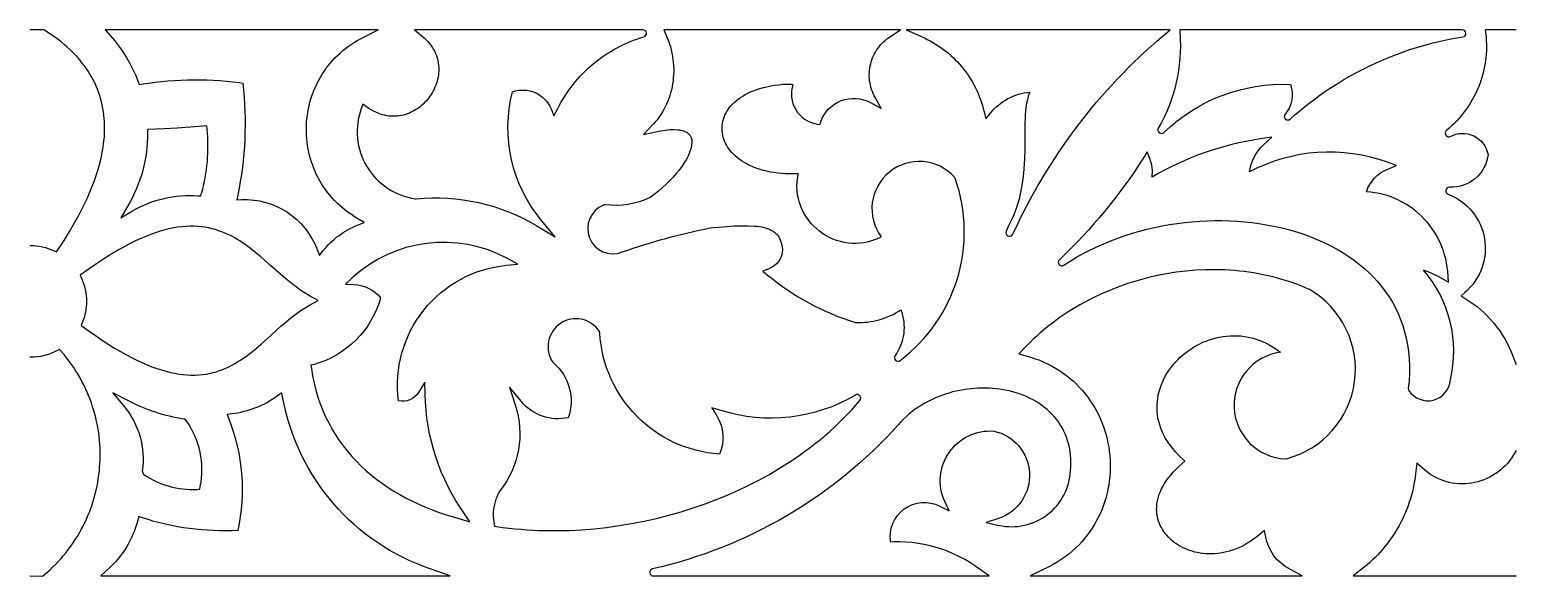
# Model space of a CAD drawing. Extents: x -514 to 479, y 519 to 610.
# Drawn here: x -513.7 to -265.5, y 518.5 to 609.7 of the extents above; entities that cross this region are included whole.
import ezdxf

# ---------------------------------------------------------------- set-up
doc = ezdxf.new("R2010")
doc.units = 0
doc.layers.add('LAYER_1', color=18, linetype='CONTINUOUS')

msp = doc.modelspace()

# ---------------------------------------------------------------- linework, layer by layer
at = {"layer": 'LAYER_1'}
for points in [[(-513.7, 573.69), (-513.56, 573.69), (-513.05, 573.68), (-512.55, 573.64), (-512.06, 573.57), (-511.57, 573.48), (-511.09, 573.36), (-510.63, 573.21), (-510.17, 573.04), (-509.24, 572.64), (-507.98, 574.55), (-507.07, 576.02), (-506.22, 577.47), (-505.43, 578.89), (-504.72, 580.3), (-504.06, 581.68), (-503.48, 583.04), (-502.95, 584.38), (-502.5, 585.7), (-502.11, 587), (-501.79, 588.27), (-501.66, 588.9), (-501.54, 589.53), (-501.44, 590.14), (-501.36, 590.76), (-501.29, 591.37), (-501.24, 591.97), (-501.21, 592.57), (-501.2, 593.16), (-501.2, 593.74), (-501.22, 594.32), (-501.26, 594.9), (-501.31, 595.47), (-501.39, 596.03), (-501.48, 596.59), (-501.59, 597.14), (-501.71, 597.69), (-501.86, 598.23), (-502.02, 598.76), (-502.2, 599.29), (-502.4, 599.81), (-502.61, 600.32), (-502.85, 600.83), (-503.1, 601.33), (-503.37, 601.83), (-503.65, 602.32), (-503.96, 602.8), (-504.28, 603.28), (-504.62, 603.75), (-504.98, 604.21), (-505.35, 604.67), (-505.75, 605.12), (-506.16, 605.56), (-506.58, 606), (-507.03, 606.43), (-507.49, 606.85), (-507.97, 607.26), (-508.47, 607.67), (-508.98, 608.08), (-509.52, 608.47), (-510.07, 608.86), (-511.36, 609.71), (-513.7, 609.71)], [(-513.7, 518.56), (-511.57, 518.51), (-510.88, 519.1), (-510.37, 519.55), (-509.88, 520.01), (-509.4, 520.49), (-508.93, 520.97), (-508.48, 521.47), (-508.05, 521.97), (-507.63, 522.48), (-507.22, 523.01), (-506.83, 523.54), (-506.45, 524.07), (-506.09, 524.62), (-505.74, 525.17), (-505.41, 525.73), (-505.1, 526.3), (-504.79, 526.87), (-504.51, 527.45), (-504.24, 528.04), (-503.98, 528.63), (-503.74, 529.22), (-503.51, 529.83), (-503.3, 530.43), (-503.1, 531.04), (-502.92, 531.66), (-502.76, 532.27), (-502.61, 532.9), (-502.47, 533.52), (-502.35, 534.15), (-502.25, 534.78), (-502.16, 535.41), (-502.08, 536.04), (-502.03, 536.68), (-501.98, 537.32), (-501.95, 537.95), (-501.94, 538.59), (-501.95, 539.23), (-501.96, 539.87), (-502, 540.51), (-502.05, 541.15), (-502.11, 541.78), (-502.19, 542.42), (-502.29, 543.05), (-502.4, 543.69), (-502.53, 544.32), (-502.67, 544.94), (-502.83, 545.57), (-503.01, 546.19), (-503.2, 546.81), (-503.41, 547.43), (-503.63, 548.04), (-503.87, 548.65), (-504.12, 549.25), (-504.39, 549.85), (-504.68, 550.44), (-504.98, 551.03), (-505.3, 551.61), (-505.63, 552.18), (-505.98, 552.75), (-506.35, 553.32), (-506.73, 553.87), (-507.13, 554.42), (-507.54, 554.96), (-507.97, 555.49), (-508.72, 556.37), (-509.66, 555.9), (-510.19, 555.67), (-510.72, 555.48), (-511.27, 555.33), (-511.83, 555.21), (-512.4, 555.12), (-512.97, 555.06), (-513.56, 555.05), (-513.7, 555.05)], [(-265.51, 539.48), (-266.33, 538.21), (-266.65, 537.77), (-266.99, 537.35), (-267.36, 536.95), (-267.75, 536.58), (-268.15, 536.22), (-268.58, 535.89), (-269.02, 535.59), (-269.47, 535.3), (-269.94, 535.05), (-270.42, 534.82), (-270.92, 534.61), (-271.42, 534.43), (-271.93, 534.28), (-272.45, 534.15), (-272.98, 534.05), (-273.51, 533.98), (-274.04, 533.94), (-274.58, 533.93), (-275.12, 533.95), (-275.66, 533.99), (-276.19, 534.07), (-276.73, 534.18), (-277.26, 534.32), (-277.79, 534.49), (-278.31, 534.69), (-278.82, 534.93), (-279.32, 535.2), (-279.82, 535.5), (-280.3, 535.84), (-280.77, 536.21), (-282.12, 537.4), (-282.31, 535.62), (-282.39, 535.01), (-282.48, 534.4), (-282.6, 533.8), (-282.72, 533.2), (-282.86, 532.61), (-283.02, 532.02), (-283.19, 531.43), (-283.38, 530.85), (-283.58, 530.28), (-283.8, 529.71), (-284.03, 529.15), (-284.27, 528.6), (-284.53, 528.05), (-284.8, 527.51), (-285.08, 526.98), (-285.38, 526.45), (-285.69, 525.93), (-286.02, 525.42), (-286.36, 524.92), (-286.71, 524.43), (-287.07, 523.94), (-287.45, 523.47), (-287.83, 523), (-288.24, 522.55), (-288.65, 522.1), (-289.07, 521.66), (-289.51, 521.24), (-289.96, 520.82), (-290.42, 520.42), (-290.89, 520.02), (-292.73, 518.56), (-265.51, 518.57)]]:
    msp.add_lwpolyline(points, dxfattribs=at)
for points in [[(-455.53, 609.71), (-501.08, 609.71), (-499.5, 607.85), (-498.8, 606.95), (-498.16, 606.02), (-497.55, 605.07), (-496.99, 604.09), (-496.48, 603.09), (-496.01, 602.07), (-495.41, 600.57), (-493.86, 600.81), (-492.78, 600.95), (-491.71, 601.07), (-490.63, 601.17), (-489.55, 601.25), (-488.47, 601.31), (-487.38, 601.35), (-486.3, 601.36), (-485.22, 601.36), (-484.14, 601.33), (-483.05, 601.28), (-481.97, 601.22), (-480.89, 601.13), (-479.81, 601.02), (-478.74, 600.89), (-478.11, 600.8, -0.078482), (-478.97, 582.1), (-479.12, 581.35), (-478.36, 581.38, -0.322651), (-465.71, 573.03), (-465.34, 572.06), (-464.69, 572.87, -0.126683), (-458.99, 577.1), (-457.88, 577.55), (-458.9, 578.17), (-459.47, 578.51), (-460, 578.86), (-460.52, 579.22), (-461.01, 579.6), (-461.49, 579.99), (-461.95, 580.39), (-462.39, 580.8), (-462.82, 581.23), (-463.22, 581.67), (-463.61, 582.12), (-463.98, 582.57), (-464.33, 583.04), (-464.66, 583.52), (-464.97, 584.01), (-465.26, 584.5), (-465.54, 585.01), (-465.8, 585.52), (-466.04, 586.04), (-466.26, 586.56), (-466.46, 587.09), (-466.65, 587.63), (-466.82, 588.17), (-466.97, 588.71), (-467.1, 589.26), (-467.21, 589.81), (-467.31, 590.37), (-467.38, 590.93), (-467.44, 591.49), (-467.48, 592.05), (-467.51, 592.61), (-467.51, 593.17), (-467.5, 593.73), (-467.47, 594.29), (-467.42, 594.85), (-467.35, 595.41), (-467.27, 595.97), (-467.17, 596.52), (-467.05, 597.07), (-466.91, 597.62), (-466.76, 598.16), (-466.58, 598.7), (-466.39, 599.23), (-466.19, 599.75), (-465.96, 600.27), (-465.72, 600.79), (-465.46, 601.29), (-465.18, 601.79), (-464.89, 602.28), (-464.57, 602.76), (-464.24, 603.23), (-463.89, 603.69), (-463.53, 604.14), (-463.15, 604.58), (-462.75, 605.01), (-462.33, 605.43), (-461.89, 605.83), (-461.44, 606.23), (-460.97, 606.6), (-460.49, 606.97), (-459.98, 607.32), (-459.46, 607.66), (-458.92, 607.98), (-458.37, 608.28)], [(-411.16, 608.54, 0.860277), (-411.33, 609.71), (-449.46, 609.71), (-447.87, 608.36), (-447.55, 608.06), (-447.26, 607.76), (-447, 607.46), (-446.75, 607.14), (-446.53, 606.83), (-446.33, 606.5), (-446.15, 606.18), (-445.99, 605.85), (-445.85, 605.52), (-445.74, 605.18), (-445.64, 604.85), (-445.55, 604.51), (-445.49, 604.17), (-445.45, 603.83), (-445.42, 603.48), (-445.41, 603.14), (-445.42, 602.8), (-445.44, 602.46), (-445.48, 602.12), (-445.53, 601.78), (-445.6, 601.44), (-445.69, 601.11), (-445.79, 600.78), (-445.91, 600.45), (-446.04, 600.13), (-446.18, 599.82), (-446.33, 599.51), (-446.5, 599.2), (-446.69, 598.91), (-446.88, 598.62), (-447.09, 598.34), (-447.3, 598.07), (-447.53, 597.8), (-447.77, 597.55), (-448.02, 597.31), (-448.28, 597.07), (-448.54, 596.85), (-448.82, 596.65), (-449.1, 596.45), (-449.39, 596.27), (-449.69, 596.1), (-450, 595.95), (-450.31, 595.81), (-450.63, 595.68), (-450.95, 595.57), (-451.28, 595.48), (-451.62, 595.4), (-451.96, 595.34), (-452.3, 595.3), (-452.65, 595.27), (-453, 595.27), (-453.36, 595.28), (-453.72, 595.31), (-454.08, 595.37), (-454.44, 595.44), (-454.81, 595.53), (-455.18, 595.65), (-455.55, 595.79), (-455.93, 595.95), (-456.3, 596.14), (-456.68, 596.35), (-457.06, 596.59), (-457.45, 596.86), (-458.09, 597.3), (-458.36, 596.57, 0.473299), (-449.34, 581.5), (-449.3, 581.49), (-449.23, 581.49), (-449.19, 581.49, -0.162002), (-429.04, 576.99), (-426, 575.16), (-428.27, 577.88, -0.241461), (-433.09, 599.37, -0.395678), (-426.67, 596.53), (-426.18, 595.35), (-425.59, 596.48), (-425.3, 597.03), (-425.01, 597.57), (-424.7, 598.09), (-424.38, 598.61), (-424.04, 599.12), (-423.7, 599.62), (-423.34, 600.1), (-422.97, 600.58), (-422.59, 601.05), (-422.19, 601.51), (-421.79, 601.95), (-421.38, 602.39), (-420.95, 602.81), (-420.52, 603.22), (-420.07, 603.63), (-419.61, 604.02), (-419.15, 604.4), (-418.67, 604.76), (-418.19, 605.12), (-417.7, 605.46), (-417.2, 605.79), (-416.69, 606.11), (-416.17, 606.41), (-415.64, 606.7), (-415.11, 606.98), (-414.56, 607.24), (-414.01, 607.49), (-413.46, 607.73), (-412.89, 607.95), (-412.32, 608.16), (-411.75, 608.36)], [(-368.31, 609.71), (-407.82, 609.71), (-407.25, 608.37), (-407.05, 607.87), (-406.88, 607.36), (-406.73, 606.85), (-406.59, 606.34), (-406.48, 605.82), (-406.38, 605.31), (-406.31, 604.79), (-406.25, 604.27), (-406.21, 603.75), (-406.19, 603.24), (-406.19, 602.72), (-406.21, 602.2), (-406.25, 601.69), (-406.3, 601.18), (-406.37, 600.68), (-406.46, 600.18), (-406.57, 599.68), (-406.7, 599.2), (-406.84, 598.71), (-407.01, 598.24), (-407.18, 597.77), (-407.38, 597.31), (-407.59, 596.86), (-407.82, 596.42), (-408.07, 595.99), (-408.33, 595.57), (-408.61, 595.16), (-408.91, 594.76), (-409.22, 594.38), (-409.55, 594), (-411.25, 592.23), (-408.41, 592.83), (-407.57, 592.96), (-406.8, 593.04), (-406.12, 593.06), (-405.51, 593.03), (-405.24, 593), (-404.99, 592.95), (-404.76, 592.9), (-404.54, 592.83), (-404.35, 592.76), (-404.17, 592.68), (-404.02, 592.6), (-403.87, 592.51), (-403.75, 592.41), (-403.64, 592.31), (-403.54, 592.2), (-403.45, 592.08), (-403.38, 591.96), (-403.31, 591.83), (-403.26, 591.69), (-403.22, 591.54), (-403.18, 591.39), (-403.16, 591.23), (-403.15, 590.85), (-403.19, 590.45), (-403.28, 590.02), (-403.41, 589.55), (-403.6, 589.05), (-403.84, 588.53), (-404.13, 587.99), (-404.47, 587.44), (-404.85, 586.87), (-405.28, 586.3), (-405.75, 585.71), (-406.27, 585.12), (-406.82, 584.54), (-407.42, 583.95), (-408.05, 583.37), (-408.72, 582.79), (-409.42, 582.22), (-410.12, 581.7, -0.138516), (-417.61, 580.49), (-417.69, 580.49), (-417.84, 580.47), (-417.91, 580.45, 0.998226), (-414.77, 572.63, -0.033556), (-400.1, 576.65), (-398.67, 576.78), (-397.3, 576.89), (-396.03, 576.97), (-394.85, 577.01), (-393.76, 577.01), (-392.77, 576.96), (-392.32, 576.92), (-391.89, 576.87), (-391.48, 576.8), (-391.1, 576.71), (-390.75, 576.61), (-390.42, 576.5), (-390.11, 576.38), (-389.83, 576.23), (-389.57, 576.08), (-389.34, 575.91), (-389.13, 575.72), (-388.93, 575.52), (-388.76, 575.3), (-388.6, 575.05), (-388.46, 574.78), (-388.33, 574.49), (-388.23, 574.17), (-388.14, 573.82), (-388.07, 573.44), (-388.02, 573.05, -0.315955), (-390.33, 569.8), (-391.33, 569.44), (-390.51, 568.77, 0.096634), (-375.99, 560.9), (-375.95, 560.89), (-375.88, 560.88), (-375.84, 560.88, 0.162801), (-368.27, 562.98, -0.251789), (-369.23, 555.34, 0.857211), (-368.38, 554.52, 0.326267), (-359.18, 584.89), (-359.2, 584.95), (-359.26, 585.05), (-359.3, 585.09, 0.954317), (-371.55, 575.15), (-371.62, 575.11), (-372.31, 574.79), (-372.99, 574.53), (-373.68, 574.33), (-374.36, 574.18), (-375.04, 574.08), (-375.72, 574.04), (-376.39, 574.05), (-377.06, 574.1), (-377.71, 574.21), (-378.36, 574.36), (-378.99, 574.55), (-379.6, 574.78), (-380.2, 575.06), (-380.77, 575.37), (-381.33, 575.72), (-381.86, 576.1), (-382.36, 576.52), (-382.84, 576.97), (-383.28, 577.46), (-383.69, 577.97), (-384.07, 578.5), (-384.41, 579.06), (-384.71, 579.65), (-384.97, 580.26), (-385.19, 580.88), (-385.37, 581.53), (-385.5, 582.19), (-385.58, 582.86), (-385.61, 583.56), (-385.58, 584.26), (-385.43, 585.66), (-386.82, 585.66), (-387.51, 585.68), (-388.18, 585.72), (-388.82, 585.78), (-389.45, 585.87), (-390.05, 585.97), (-390.63, 586.09), (-391.19, 586.22), (-391.73, 586.38), (-392.25, 586.55), (-392.74, 586.73), (-393.21, 586.93), (-393.66, 587.14), (-394.09, 587.37), (-394.5, 587.6), (-394.88, 587.85), (-395.25, 588.11), (-395.59, 588.38), (-395.91, 588.66), (-396.21, 588.94), (-396.48, 589.24), (-396.74, 589.54), (-396.97, 589.85), (-397.18, 590.16), (-397.37, 590.48), (-397.54, 590.8), (-397.68, 591.12), (-397.81, 591.45), (-397.91, 591.78), (-397.99, 592.12), (-398.06, 592.45), (-398.1, 592.79), (-398.11, 593.12), (-398.11, 593.46), (-398.09, 593.79), (-398.04, 594.12), (-397.98, 594.46), (-397.89, 594.79), (-397.78, 595.11), (-397.65, 595.44), (-397.5, 595.76), (-397.32, 596.08), (-397.12, 596.39), (-396.9, 596.7), (-396.65, 597), (-396.38, 597.29), (-396.09, 597.58), (-395.77, 597.86), (-395.43, 598.13), (-395.06, 598.4), (-394.67, 598.65), (-394.25, 598.89), (-393.81, 599.12), (-393.34, 599.34), (-392.84, 599.54), (-392.32, 599.73), (-391.78, 599.91), (-391.2, 600.07), (-390.61, 600.21), (-389.98, 600.34), (-389.33, 600.45), (-388.65, 600.54), (-387.94, 600.61), (-387.22, 600.65), (-386.74, 600.65), (-386.5, 600.63), (-386.29, 600.6, 0.456133), (-382.31, 593.98), (-381.81, 593.89), (-381.64, 594.37, -0.461862), (-373.33, 597.55), (-371.56, 596.58), (-372.52, 598.36), (-372.71, 598.71), (-372.87, 599.06), (-373.02, 599.4), (-373.14, 599.75), (-373.25, 600.11), (-373.34, 600.46), (-373.41, 600.82), (-373.47, 601.18), (-373.51, 601.54), (-373.53, 601.9), (-373.53, 602.25), (-373.52, 602.61), (-373.49, 602.97), (-373.44, 603.32), (-373.38, 603.67), (-373.3, 604.02), (-373.2, 604.36), (-373.09, 604.7), (-372.97, 605.04), (-372.82, 605.36), (-372.67, 605.68), (-372.49, 606), (-372.31, 606.3), (-372.11, 606.6), (-371.89, 606.89), (-371.66, 607.17), (-371.41, 607.44), (-371.15, 607.69), (-370.88, 607.94), (-370.59, 608.17), (-370.29, 608.4)], [(-323.32, 609.71), (-367.39, 609.71), (-364.33, 608.34), (-363.85, 608.11), (-363.38, 607.86), (-362.92, 607.61), (-362.46, 607.33), (-362.02, 607.05), (-361.58, 606.75), (-361.16, 606.44), (-360.74, 606.12), (-360.33, 605.79), (-359.93, 605.44), (-359.55, 605.09), (-359.17, 604.72), (-358.81, 604.34), (-358.45, 603.96), (-358.11, 603.56), (-357.78, 603.15), (-357.46, 602.73), (-357.16, 602.31), (-356.86, 601.87), (-356.58, 601.43), (-356.31, 600.97), (-356.06, 600.51), (-355.81, 600.04), (-355.58, 599.57), (-355.37, 599.08), (-355.17, 598.59), (-354.98, 598.09), (-354.8, 597.58), (-354.65, 597.07), (-354.5, 596.55), (-354.37, 596.02), (-354.08, 594.84), (-353.32, 595.78, -0.203042), (-346.74, 599.32), (-346.8, 599.19), (-346.99, 598.62), (-347.14, 598.04), (-347.27, 597.43), (-347.37, 596.81), (-347.44, 596.18), (-347.5, 595.52), (-347.53, 594.85), (-347.56, 594.16), (-347.58, 592.75), (-347.58, 591.27), (-347.58, 589.74), (-347.62, 588.16), (-347.71, 586.53), (-347.79, 585.71), (-347.88, 584.87), (-348, 584.03), (-348.15, 583.18), (-348.32, 582.32), (-348.53, 581.45), (-348.78, 580.58), (-349.07, 579.7), (-349.39, 578.81), (-349.54, 578.45), (-350.11, 577.3), (-350.68, 576.1, 0.979177), (-349.6, 575.56), (-349.11, 576.49), (-348.67, 577.44), (-348.45, 577.96), (-348.44, 577.97), (-347.85, 579.15), (-347.24, 580.31), (-346.62, 581.47), (-345.98, 582.62), (-345.33, 583.76), (-344.66, 584.89), (-343.98, 586.01), (-343.29, 587.12), (-342.58, 588.22), (-341.86, 589.31), (-341.12, 590.38), (-340.37, 591.45), (-339.61, 592.51), (-338.83, 593.55), (-338.04, 594.58), (-337.23, 595.61), (-336.41, 596.62), (-335.58, 597.62), (-334.73, 598.61), (-333.87, 599.58), (-333, 600.54), (-332.11, 601.5), (-331.21, 602.44), (-330.3, 603.36), (-329.37, 604.28), (-328.44, 605.18), (-327.48, 606.07), (-326.52, 606.94), (-325.54, 607.81)], [(-274.43, 608.52, 0.920988), (-274.53, 609.71), (-321.71, 609.71), (-321.62, 608.04), (-321.6, 607.01), (-321.62, 605.98), (-321.67, 604.96), (-321.77, 603.94), (-321.9, 602.93), (-322.07, 601.92), (-322.28, 600.92), (-322.53, 599.93), (-322.81, 598.95), (-323.13, 597.97), (-323.49, 597.02), (-323.88, 596.07), (-324.31, 595.13), (-324.77, 594.22), (-325.28, 593.3, 0.86162), (-324.33, 592.58, -0.205868), (-303.22, 600.59, -0.271213), (-304.11, 595.65, 0.932748), (-303.26, 594.81), (-302.49, 595.49), (-301.72, 596.15), (-300.93, 596.79), (-300.14, 597.42), (-299.33, 598.04), (-298.51, 598.64), (-297.69, 599.22), (-296.85, 599.79), (-296, 600.34), (-295.15, 600.88), (-294.28, 601.4), (-293.41, 601.9), (-292.53, 602.39), (-291.64, 602.87), (-290.74, 603.32), (-289.84, 603.77), (-288.92, 604.19), (-288, 604.6), (-287.07, 604.99), (-286.14, 605.36), (-285.19, 605.72), (-284.24, 606.06), (-283.29, 606.39), (-282.33, 606.69), (-281.36, 606.98), (-280.39, 607.26), (-279.41, 607.51), (-278.42, 607.75), (-277.43, 607.97), (-276.44, 608.17), (-275.44, 608.35)], [(-485.13, 581.97), (-485, 582.45, 0.092358), (-484.08, 593.11), (-484.14, 593.7), (-484.74, 593.64), (-486.91, 593.44), (-489.08, 593.29), (-491.26, 593.17), (-494.02, 593.09), (-494.04, 591.71), (-494.07, 590.92), (-494.13, 590.13), (-494.22, 589.35), (-494.33, 588.56), (-494.47, 587.78), (-494.64, 587.01), (-494.83, 586.24), (-495.05, 585.47), (-495.3, 584.72), (-495.57, 583.96), (-495.87, 583.22), (-496.2, 582.48), (-496.55, 581.74), (-496.94, 581.02), (-497.35, 580.3), (-498.47, 578.35), (-496.53, 579.48, -0.151036), (-485.62, 582.01)], [(-283.43, 549.48, 0.714041), (-276.51, 551.29, 0.241454), (-280.98, 569.59), (-280.94, 569.58), (-280.29, 569.35), (-279.65, 569.1), (-279.03, 568.81), (-278.41, 568.49), (-276.84, 567.58), (-276.95, 569.4), (-277.03, 570.11), (-277.14, 570.81), (-277.29, 571.5), (-277.47, 572.17), (-277.68, 572.83), (-277.92, 573.48), (-278.18, 574.11), (-278.48, 574.73), (-278.8, 575.33), (-279.15, 575.92), (-279.53, 576.48), (-279.93, 577.03), (-280.36, 577.55), (-280.81, 578.06), (-281.28, 578.54), (-281.78, 579.01), (-282.29, 579.45), (-282.83, 579.86), (-283.38, 580.25), (-283.96, 580.62), (-284.55, 580.96), (-285.16, 581.27), (-285.78, 581.55), (-286.42, 581.81), (-287.07, 582.03), (-287.74, 582.23), (-288.42, 582.39), (-289.12, 582.52), (-289.82, 582.62), (-290.51, 582.68, -0.225547), (-286.98, 586.46), (-285.51, 587.05), (-286.99, 587.59, 0.211762), (-310.04, 585.99, -0.17939), (-307.76, 590.45), (-306.32, 591.77), (-308.26, 591.49, 0.097264), (-326.33, 585.1, 0.133109), (-326.69, 588.24), (-327.13, 589.32), (-327.75, 588.33, -0.061624), (-341.79, 571.34, 0.912287), (-341.05, 570.4), (-339.99, 571.09), (-338.91, 571.74), (-337.81, 572.35), (-336.69, 572.94), (-335.55, 573.49), (-334.39, 574.01), (-333.22, 574.49), (-332.03, 574.95), (-330.83, 575.37), (-329.61, 575.75), (-328.39, 576.11), (-327.15, 576.43), (-325.91, 576.72), (-324.66, 576.98), (-323.41, 577.2), (-322.15, 577.39), (-320.89, 577.55), (-319.63, 577.68), (-318.37, 577.77), (-317.11, 577.84), (-315.85, 577.87), (-314.6, 577.86), (-313.35, 577.83), (-312.11, 577.76), (-310.88, 577.67), (-309.66, 577.54), (-308.45, 577.37), (-307.25, 577.18), (-306.06, 576.96), (-304.89, 576.7), (-303.74, 576.41), (-302.6, 576.09), (-301.49, 575.74), (-300.39, 575.36), (-299.32, 574.95), (-298.27, 574.51), (-297.24, 574.03), (-296.24, 573.53), (-295.27, 572.99), (-294.33, 572.43), (-293.41, 571.83), (-292.53, 571.2), (-291.68, 570.55), (-290.87, 569.86), (-290.08, 569.15), (-289.34, 568.4), (-288.63, 567.63), (-287.96, 566.82), (-287.33, 565.99), (-286.75, 565.12), (-286.2, 564.23), (-285.7, 563.31), (-285.24, 562.35), (-284.83, 561.37), (-284.46, 560.36), (-284.15, 559.31), (-283.88, 558.24), (-283.67, 557.14), (-283.51, 556), (-283.4, 554.84), (-283.34, 553.65), (-283.35, 552.42), (-283.41, 551.16), (-283.54, 549.81), (-283.47, 549.57)], [(-440.21, 527.61), (-441.9, 530.09), (-442.61, 531.22), (-443.27, 532.37), (-443.89, 533.54), (-444.46, 534.74), (-444.99, 535.95), (-445.48, 537.18), (-445.91, 538.43), (-446.3, 539.7), (-446.65, 540.98), (-446.94, 542.27), (-447.19, 543.58), (-447.39, 544.89), (-447.54, 546.22), (-447.63, 547.55), (-447.68, 548.9), (-447.76, 550.89), (-448.8, 549.19, -0.324715), (-452.14, 547.81, -0.422773), (-434.14, 570.41), (-432.19, 570.6), (-433.92, 571.54, 0.321175), (-459.92, 568.23), (-460.97, 567.26), (-459.54, 567.19, -0.216212), (-455.12, 564.97, -0.262674), (-466.24, 553.85), (-466.76, 553.71), (-466.67, 553.18), (-466.47, 551.95), (-466.22, 550.74), (-465.92, 549.56), (-465.58, 548.41), (-465.2, 547.29), (-464.77, 546.19), (-464.3, 545.13), (-463.79, 544.1), (-463.24, 543.09), (-462.65, 542.12), (-462.02, 541.17), (-461.36, 540.26), (-460.66, 539.37), (-459.92, 538.51), (-459.15, 537.69), (-458.35, 536.89), (-457.52, 536.12), (-456.65, 535.38), (-455.76, 534.67), (-454.83, 533.99), (-453.88, 533.34), (-452.9, 532.72), (-451.89, 532.13), (-450.86, 531.56), (-449.8, 531.03), (-448.72, 530.52), (-447.62, 530.04), (-446.49, 529.59), (-445.35, 529.16), (-444.18, 528.77), (-443, 528.4)], [(-346.66, 518.56), (-301.24, 518.56), (-303.71, 519.91), (-304.09, 520.14), (-304.45, 520.4), (-304.79, 520.67), (-305.11, 520.96), (-305.42, 521.27), (-305.71, 521.6), (-305.98, 521.94), (-306.23, 522.3), (-306.46, 522.68), (-306.66, 523.06), (-306.85, 523.46), (-307.01, 523.87), (-307.15, 524.29), (-307.26, 524.73), (-307.55, 526.17), (-308.83, 525.11), (-309.33, 524.73), (-309.83, 524.38), (-310.33, 524.06), (-310.84, 523.77), (-311.35, 523.5), (-311.86, 523.27), (-312.37, 523.05), (-312.88, 522.87), (-313.39, 522.71), (-313.9, 522.57), (-314.4, 522.46), (-314.9, 522.37), (-315.4, 522.3), (-315.9, 522.26), (-316.39, 522.24), (-316.87, 522.24), (-317.35, 522.26), (-317.82, 522.31), (-318.28, 522.37), (-318.74, 522.45), (-319.18, 522.55), (-319.62, 522.67), (-320.05, 522.81), (-320.46, 522.96), (-320.87, 523.13), (-321.26, 523.32), (-321.64, 523.52), (-322, 523.74), (-322.35, 523.97), (-322.69, 524.22), (-323.01, 524.48), (-323.32, 524.76), (-323.6, 525.04), (-323.87, 525.34), (-324.13, 525.65), (-324.36, 525.97), (-324.58, 526.3), (-324.77, 526.64), (-324.95, 526.99), (-325.1, 527.34), (-325.23, 527.71), (-325.34, 528.08), (-325.43, 528.47), (-325.5, 528.85), (-325.54, 529.25), (-325.56, 529.65), (-325.55, 530.06), (-325.51, 530.48), (-325.45, 530.9), (-325.37, 531.33), (-325.25, 531.77), (-325.11, 532.21), (-324.93, 532.65), (-324.73, 533.1), (-324.49, 533.55), (-324.22, 534.01), (-323.92, 534.47), (-323.58, 534.93), (-323.2, 535.4), (-322.79, 535.87), (-322.35, 536.33), (-321.86, 536.8), (-320.85, 537.71), (-321.89, 538.71), (-322.41, 539.26), (-322.88, 539.81), (-323.31, 540.37), (-323.7, 540.94), (-324.05, 541.5), (-324.36, 542.07), (-324.63, 542.64), (-324.86, 543.2), (-325.05, 543.77), (-325.21, 544.34), (-325.33, 544.91), (-325.42, 545.47), (-325.47, 546.03), (-325.49, 546.59), (-325.48, 547.15), (-325.44, 547.7), (-325.37, 548.25), (-325.28, 548.79), (-325.15, 549.32), (-324.99, 549.85), (-324.81, 550.37), (-324.6, 550.89), (-324.37, 551.39), (-324.11, 551.88), (-323.83, 552.37), (-323.52, 552.84), (-323.19, 553.3), (-322.84, 553.74), (-322.47, 554.18), (-322.08, 554.59), (-321.67, 555), (-321.25, 555.38), (-320.8, 555.75), (-320.34, 556.1), (-319.87, 556.43), (-319.38, 556.74), (-318.88, 557.03), (-318.36, 557.3), (-317.83, 557.55), (-317.29, 557.77), (-316.75, 557.98), (-316.19, 558.15), (-315.62, 558.3), (-315.05, 558.43), (-314.47, 558.53), (-313.88, 558.6), (-313.29, 558.65), (-312.7, 558.66), (-312.1, 558.65), (-311.5, 558.61), (-310.89, 558.53), (-310.29, 558.43), (-309.69, 558.29), (-309.08, 558.12), (-308.48, 557.91), (-307.88, 557.67), (-307.28, 557.39), (-306.68, 557.08), (-306.09, 556.73), (-305.51, 556.34), (-304.92, 555.91), (-304.9, 555.89, 0.916458), (-304.03, 538.11), (-303.98, 538.11), (-303.89, 538.12), (-303.85, 538.13, 0.668425), (-300.05, 566.37), (-300.06, 566.37), (-300.1, 566.39), (-300.84, 566.71), (-301.59, 567.01), (-302.34, 567.3), (-303.1, 567.57), (-303.86, 567.82), (-304.63, 568.06), (-305.4, 568.27), (-306.18, 568.48), (-306.96, 568.66), (-307.75, 568.83), (-308.54, 568.99), (-309.34, 569.13), (-310.14, 569.25), (-310.94, 569.36), (-311.74, 569.45), (-312.54, 569.52), (-313.35, 569.59), (-314.16, 569.63), (-314.97, 569.66), (-315.79, 569.67), (-317.41, 569.66), (-319.03, 569.58), (-320.66, 569.44), (-322.28, 569.25), (-323.89, 568.99), (-325.49, 568.68), (-327.08, 568.31), (-328.66, 567.89), (-330.22, 567.41), (-331.76, 566.87), (-333.28, 566.28), (-334.78, 565.64), (-336.25, 564.94), (-337.68, 564.19), (-338.4, 563.79), (-339.1, 563.38), (-339.79, 562.96), (-340.47, 562.53), (-341.14, 562.08), (-341.81, 561.62), (-342.46, 561.15), (-343.11, 560.66), (-343.74, 560.17), (-344.37, 559.66), (-344.98, 559.13), (-345.58, 558.6), (-346.17, 558.05), (-346.75, 557.49), (-347.32, 556.92), (-348.55, 555.62), (-346.78, 555.12), (-346, 554.87), (-345.24, 554.6), (-344.5, 554.29), (-343.79, 553.96), (-343.1, 553.61), (-342.43, 553.24), (-341.79, 552.84), (-341.17, 552.42), (-340.57, 551.98), (-340, 551.52), (-339.45, 551.04), (-338.92, 550.54), (-338.42, 550.03), (-337.94, 549.5), (-337.48, 548.95), (-337.05, 548.38), (-336.63, 547.81), (-336.25, 547.21), (-335.88, 546.61), (-335.54, 545.99), (-335.23, 545.37), (-334.94, 544.73), (-334.67, 544.08), (-334.42, 543.42), (-334.2, 542.76), (-334.01, 542.09), (-333.83, 541.41), (-333.69, 540.72), (-333.56, 540.03), (-333.46, 539.34), (-333.39, 538.65), (-333.34, 537.95), (-333.31, 537.25), (-333.31, 536.55), (-333.34, 535.85), (-333.38, 535.15), (-333.46, 534.46), (-333.56, 533.76), (-333.68, 533.07), (-333.83, 532.39), (-334, 531.71), (-334.2, 531.04), (-334.42, 530.37), (-334.67, 529.71), (-334.95, 529.06), (-335.25, 528.42), (-335.57, 527.79), (-335.92, 527.17), (-336.3, 526.56), (-336.7, 525.96), (-337.13, 525.38), (-337.58, 524.81), (-338.06, 524.26), (-338.57, 523.72), (-339.1, 523.2), (-339.66, 522.69), (-340.24, 522.21), (-340.85, 521.74), (-341.49, 521.29), (-342.15, 520.86), (-342.84, 520.46), (-343.56, 520.07)], [(-436.1, 526.86), (-434.69, 526.66), (-433.71, 526.54), (-432.72, 526.43), (-431.73, 526.34), (-430.73, 526.27), (-429.73, 526.21), (-428.72, 526.16), (-427.7, 526.13), (-426.68, 526.12), (-425.66, 526.12), (-423.6, 526.17), (-421.54, 526.28), (-419.46, 526.44), (-417.38, 526.67), (-415.3, 526.96), (-413.22, 527.3), (-411.14, 527.71), (-409.07, 528.17), (-407.01, 528.7), (-404.96, 529.28), (-402.93, 529.91), (-401.92, 530.25), (-400.91, 530.61), (-399.91, 530.98), (-398.92, 531.36), (-397.94, 531.76), (-396.96, 532.17), (-395.98, 532.6), (-395.02, 533.04), (-394.06, 533.5), (-393.11, 533.97), (-392.17, 534.45), (-391.24, 534.95), (-390.32, 535.46), (-389.41, 535.98), (-388.51, 536.52), (-387.61, 537.08), (-386.73, 537.65), (-385.86, 538.23), (-385.01, 538.83), (-384.16, 539.44), (-383.33, 540.06), (-382.51, 540.7), (-381.7, 541.35), (-380.91, 542.01), (-380.13, 542.69), (-379.36, 543.39), (-378.61, 544.09), (-377.88, 544.81), (-377.16, 545.55), (-376.46, 546.3), (-375.77, 547.06), (-375.1, 547.83, 0.850145), (-375.86, 548.74, -0.213245), (-398.28, 546.16), (-399.81, 546.64), (-398.97, 545.27, -0.245971), (-398.55, 538.89, -0.377329), (-418.53, 559.12), (-418.55, 559.2), (-418.6, 559.35), (-418.63, 559.42, 0.414214), (-425.09, 560.71, 0.414214), (-426.38, 554.25), (-426.36, 554.22), (-426.3, 554.16), (-426.27, 554.13, -0.310453), (-423.8, 544.97, -0.278567), (-431.61, 547.66), (-433.62, 550.07), (-432.64, 547.09, -0.252652), (-435.21, 532.74), (-435.22, 532.72), (-435.26, 532.67), (-435.43, 532.36), (-435.59, 532.04), (-435.74, 531.71), (-435.87, 531.38), (-436.07, 530.71), (-436.22, 530.03), (-436.3, 529.34), (-436.32, 528.65), (-436.27, 527.96)], [(-500.25, 520.03), (-501.84, 518.56), (-443.5, 518.56), (-447.95, 520.16), (-449.12, 520.62), (-450.26, 521.11), (-451.38, 521.65), (-452.48, 522.21), (-453.56, 522.82), (-454.61, 523.46), (-455.64, 524.13), (-456.65, 524.83), (-457.63, 525.56), (-458.58, 526.33), (-459.51, 527.12), (-460.41, 527.95), (-461.29, 528.8), (-462.13, 529.68), (-462.95, 530.59), (-463.73, 531.53), (-464.49, 532.49), (-465.21, 533.47), (-465.9, 534.48), (-466.56, 535.51), (-467.18, 536.57), (-467.77, 537.64), (-468.33, 538.74), (-468.85, 539.86), (-469.33, 541), (-469.78, 542.15), (-470.19, 543.33), (-470.56, 544.52), (-470.89, 545.73), (-471.18, 546.95), (-471.44, 548.2), (-471.62, 549.11), (-472.38, 548.57, -0.123757), (-479.98, 545.59), (-480.74, 545.49), (-480.46, 544.77, -0.149058), (-478.98, 526.16, -0.093729), (-494.9, 528.26), (-495.5, 528.46), (-495.67, 527.85), (-495.83, 527.25), (-496.02, 526.66), (-496.23, 526.09), (-496.46, 525.52), (-496.71, 524.96), (-496.98, 524.41), (-497.27, 523.87), (-497.57, 523.35), (-497.9, 522.83), (-498.25, 522.33), (-498.61, 521.84), (-499, 521.37), (-499.4, 520.91), (-499.81, 520.46)], [(-499.83, 549.14), (-497.94, 546.86, -0.212309), (-494.91, 536.08), (-494.89, 535.91), (-494.76, 535.62), (-494.65, 535.49, 0.16219), (-485.78, 533), (-485.31, 533.02), (-485.22, 533.48, 0.207448), (-487.57, 544.49), (-487.66, 544.58), (-487.85, 544.7), (-487.96, 544.74, -0.080837), (-497.2, 547.77)], [(-409.7, 519.75, 0.890149), (-409.56, 518.56), (-353.53, 518.57), (-355.89, 520.25), (-356.77, 520.82), (-357.66, 521.34), (-358.57, 521.83), (-359.51, 522.27), (-360.45, 522.67), (-361.42, 523.02), (-362.39, 523.33), (-363.38, 523.6), (-364.37, 523.82), (-365.38, 524), (-366.39, 524.13), (-367.41, 524.21), (-368.43, 524.25), (-369.45, 524.24), (-369.95, 524.21, -0.618753), (-361.75, 530.2), (-360.21, 529.4), (-360.93, 530.98, -0.568894), (-352.74, 542.74, -0.76164), (-351.94, 528.16), (-354, 527.46), (-351.87, 527, 0.463009), (-339.93, 536.12), (-339.89, 536.79), (-339.87, 537.47), (-339.89, 538.13), (-339.94, 538.78), (-340.02, 539.4), (-340.12, 540.01), (-340.26, 540.61), (-340.42, 541.18), (-340.62, 541.74), (-340.83, 542.29), (-341.08, 542.81), (-341.35, 543.31), (-341.64, 543.8), (-341.95, 544.27), (-342.29, 544.72), (-342.65, 545.15), (-343.03, 545.57), (-343.42, 545.96), (-343.84, 546.34), (-344.27, 546.69), (-344.72, 547.03), (-345.19, 547.35), (-345.67, 547.65), (-346.16, 547.93), (-346.67, 548.19), (-347.19, 548.44), (-347.72, 548.66), (-348.26, 548.87), (-348.82, 549.06), (-349.38, 549.23), (-349.95, 549.38), (-350.53, 549.51), (-351.11, 549.62), (-351.71, 549.72), (-352.3, 549.79), (-352.91, 549.85), (-353.51, 549.89), (-354.12, 549.91), (-354.73, 549.91), (-355.35, 549.9), (-355.96, 549.86), (-356.58, 549.81), (-357.19, 549.74), (-357.81, 549.64), (-358.42, 549.53), (-359.03, 549.41), (-359.63, 549.26), (-360.24, 549.09), (-360.83, 548.91), (-361.42, 548.7), (-362.01, 548.48), (-362.59, 548.23), (-363.16, 547.97), (-363.72, 547.69), (-364.27, 547.39), (-364.81, 547.07), (-365.34, 546.73), (-365.86, 546.37), (-366.36, 545.99), (-366.86, 545.59), (-367.33, 545.17), (-367.8, 544.73), (-368.24, 544.28), (-368.66, 543.81), (-369.69, 542.69), (-370.74, 541.59), (-371.81, 540.51), (-372.9, 539.45), (-374.01, 538.42), (-375.13, 537.41), (-376.28, 536.42), (-377.44, 535.45), (-378.62, 534.51), (-379.81, 533.59), (-381.02, 532.7), (-382.25, 531.83), (-383.5, 530.98), (-384.76, 530.16), (-386.03, 529.36), (-387.32, 528.59), (-388.63, 527.84), (-389.95, 527.12), (-391.28, 526.42), (-392.63, 525.75), (-393.99, 525.1), (-395.36, 524.48), (-396.74, 523.89), (-398.14, 523.32), (-399.55, 522.78), (-400.96, 522.26), (-402.39, 521.78), (-403.83, 521.31), (-405.28, 520.88), (-406.74, 520.48), (-408.21, 520.1)]]:
    msp.add_lwpolyline(points, format="xyb", close=True, dxfattribs=at)
msp.add_lwpolyline([(-265.51, 609.71), (-270.68, 609.71), (-270.56, 608.47), (-270.52, 607.9), (-270.5, 607.32), (-270.49, 606.75), (-270.51, 606.18), (-270.54, 605.61), (-270.59, 605.05), (-270.66, 604.49), (-270.75, 603.93), (-270.85, 603.37), (-270.97, 602.82), (-271.11, 602.28), (-271.26, 601.74), (-271.43, 601.2), (-271.62, 600.67), (-271.82, 600.15), (-272.04, 599.63), (-272.28, 599.12), (-272.53, 598.61), (-272.8, 598.12), (-273.08, 597.63), (-273.38, 597.15), (-273.69, 596.68), (-274.02, 596.22), (-274.37, 595.77), (-274.72, 595.33), (-275.1, 594.9), (-275.48, 594.48), (-275.89, 594.07), (-276.3, 593.67), (-276.73, 593.29), (-277.18, 592.91, 0.900098), (-276.52, 591.92, -0.504517), (-270.23, 588.91, -0.39741), (-276.64, 583.43, 0.850848), (-276.88, 582.27, -0.56787), (-274.1, 565.85), (-274.72, 565.32), (-274.04, 564.88), (-273.35, 564.44), (-272.69, 563.99), (-272.06, 563.5), (-271.45, 562.99), (-270.86, 562.46), (-270.29, 561.9), (-269.75, 561.32), (-269.24, 560.72), (-268.75, 560.1), (-268.28, 559.46), (-267.84, 558.8), (-267.43, 558.12), (-267.05, 557.42), (-266.7, 556.71), (-266.37, 555.98), (-265.51, 553.83)], format="xyb", dxfattribs=at)
msp.add_lwpolyline([(-465.54, 564.55), (-467, 565.33), (-467.45, 565.6), (-468.36, 566.17), (-469.24, 566.79), (-470.1, 567.45), (-470.95, 568.14), (-471.78, 568.86), (-473.44, 570.32), (-475.1, 571.79), (-475.95, 572.5), (-476.82, 573.19), (-477.72, 573.85), (-478.64, 574.46), (-479.11, 574.76), (-479.59, 575.03), (-480.09, 575.3), (-480.59, 575.54), (-481.1, 575.78), (-481.62, 575.99), (-482.16, 576.18), (-482.71, 576.36), (-483.27, 576.51), (-483.84, 576.64), (-484.43, 576.75), (-485.03, 576.83), (-485.65, 576.88), (-486.28, 576.91), (-486.93, 576.92), (-487.59, 576.89), (-488.27, 576.83), (-488.96, 576.75), (-489.67, 576.63), (-490.4, 576.48), (-491.14, 576.3), (-491.91, 576.09), (-492.69, 575.84), (-493.49, 575.55), (-494.32, 575.23), (-495.16, 574.87), (-496.03, 574.47), (-496.92, 574.03), (-497.83, 573.55), (-498.76, 573.04), (-499.72, 572.48), (-500.7, 571.87), (-501.71, 571.23), (-502.74, 570.53), (-503.8, 569.79), (-505.28, 568.73), (-504.88, 567.81), (-504.71, 567.34), (-504.57, 566.87), (-504.44, 566.38), (-504.35, 565.88), (-504.28, 565.38), (-504.24, 564.88), (-504.23, 564.37), (-504.24, 563.91), (-504.27, 563.45), (-504.33, 563), (-504.4, 562.55), (-504.5, 562.11), (-504.62, 561.67), (-504.77, 561.24), (-505.1, 560.38), (-503.63, 559.31), (-502.57, 558.57), (-501.53, 557.86), (-500.51, 557.21), (-499.53, 556.6), (-498.56, 556.03), (-497.63, 555.5), (-496.71, 555.02), (-495.82, 554.58), (-494.96, 554.17), (-494.11, 553.81), (-493.29, 553.48), (-492.49, 553.19), (-491.7, 552.94), (-490.94, 552.72), (-490.19, 552.53), (-489.47, 552.38), (-488.76, 552.26), (-488.07, 552.18), (-487.39, 552.12), (-486.74, 552.09), (-486.09, 552.09), (-485.47, 552.12), (-484.85, 552.18), (-484.26, 552.26), (-483.67, 552.37), (-483.1, 552.5), (-482.55, 552.65), (-482, 552.83), (-481.47, 553.02), (-480.96, 553.24), (-480.45, 553.47), (-479.95, 553.72), (-479.47, 553.99), (-478.99, 554.27), (-478.52, 554.56), (-477.62, 555.18), (-476.74, 555.85), (-475.88, 556.54), (-475.04, 557.26), (-473.39, 558.74), (-471.76, 560.22), (-470.93, 560.94), (-470.09, 561.63), (-469.24, 562.29), (-468.36, 562.91), (-467.45, 563.49), (-467, 563.76)], close=True, dxfattribs=at)

doc.saveas('drawing.dxf')
